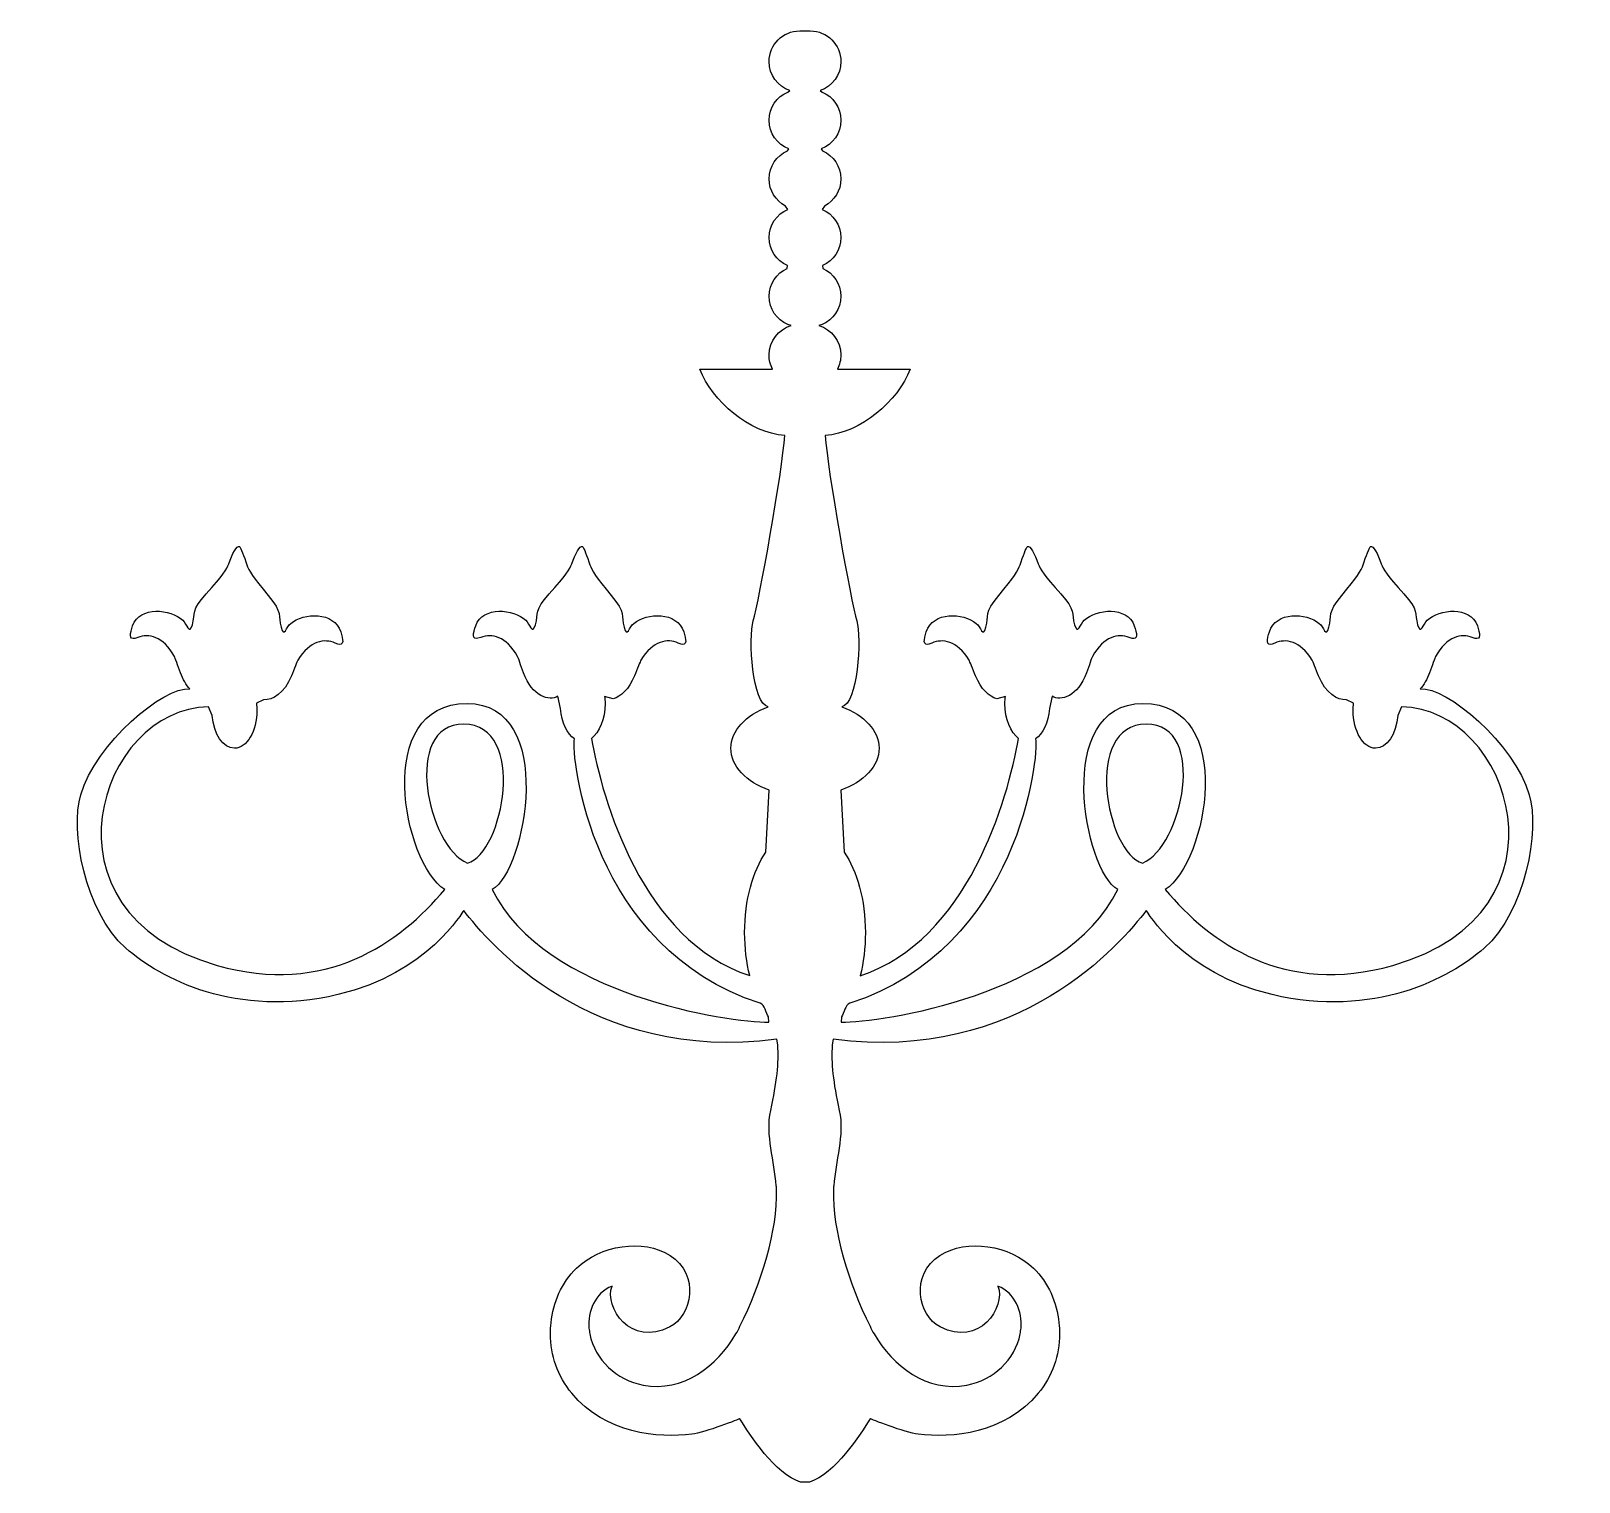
# Model space of a CAD drawing. Header units: centimetres. Extents: x -7.5 to 7.5, y -7.1 to 7.1.
import ezdxf

# ---------------------------------------------------------------- set-up
doc = ezdxf.new("R2010")
doc.units = ezdxf.units.CM
doc.header["$MEASUREMENT"] = 0
doc.layers.add('Camada 1', color=7, linetype='Continuous')

msp = doc.modelspace()

# ---------------------------------------------------------------- linework, layer by layer
at = {"layer": 'Camada 1'}
for points, knots in [([(0.04331, -7.05941), (0.28921, -6.98501), (0.54014, -6.59478), (0.6323, -6.44325), (0.6323, -6.44325), (0.6323, -6.44325), (0.97533, -6.57978), (1.09969, -6.59427), (1.09969, -6.59427), (1.42825, -6.63311), (1.93786, -6.59091), (2.26865, -6.19573), (2.26865, -6.19573), (2.40801, -6.02806), (2.47571, -5.82714), (2.47571, -5.61785), (2.47571, -5.61785), (2.47571, -5.58179), (2.47296, -5.54678), (2.47015, -5.50961), (2.47015, -5.50961), (2.44631, -5.31091), (2.36969, -5.12107), (2.22261, -4.97785), (2.22261, -4.97785), (1.99504, -4.75695), (1.57208, -4.68702), (1.31279, -4.85355), (1.31279, -4.85355), (1.01863, -5.04667), (1.09969, -5.43637), (1.31504, -5.55073), (1.31504, -5.55073), (1.69419, -5.75001), (1.95451, -5.35867), (1.87625, -5.1533), (1.87625, -5.1533), (2.04392, -5.21992), (2.11496, -5.40196), (2.10162, -5.56071), (2.10162, -5.56071), (2.09887, -5.58069), (2.09553, -5.60072), (2.0927, -5.61786), (2.0927, -5.61786), (2.04222, -5.87268), (1.8341, -6.06588), (1.5743, -6.11575), (1.5743, -6.11575), (1.18348, -6.19015), (0.85545, -5.93258), (0.67175, -5.61786), (0.67175, -5.61786), (0.65728, -5.59455), (0.64341, -5.5696), (0.63233, -5.54407), (0.63233, -5.54407), (0.42474, -5.12777), (0.26482, -4.60374), (0.27707, -4.21853), (0.27707, -4.21853), (0.27707, -4.20517), (0.2776, -4.19075), (0.2804, -4.17747), (0.2804, -4.17747), (0.29482, -3.93543), (0.38584, -3.689), (0.33371, -3.44473), (0.33371, -3.44473), (0.27399, -3.16747), (0.25108, -2.98343), (0.26569, -2.80505), (0.26569, -2.80505), (0.26569, -2.80505), (0.27426, -2.74965), (0.27426, -2.74965), (0.27426, -2.74965), (2.08255, -2.99063), (3.07956, -1.81128), (3.3193, -1.4978), (3.3193, -1.4978), (3.3193, -1.4978), (3.67128, -2.11288), (4.54324, -2.31719), (4.54324, -2.31719), (5.53217, -2.54891), (6.26978, -2.16167), (6.6053, -1.86457), (6.6053, -1.86457), (7.01196, -1.50445), (7.14463, -0.71538), (7.0443, -0.37295), (7.0443, -0.37295), (6.89806, 0.12616), (6.2365, 0.68369), (5.98324, 0.65728), (5.98324, 0.65728), (6.0179, 0.69586), (6.04957, 0.74771), (6.07394, 0.81479), (6.07394, 0.81479), (6.09791, 0.88051), (6.12686, 0.96428), (6.1313, 0.97201), (6.1313, 0.97201), (6.24631, 1.17293), (6.37964, 1.19691), (6.48933, 1.15923), (6.48933, 1.15923), (6.48933, 1.15923), (6.51648, 1.14968), (6.51648, 1.14968), (6.51648, 1.14968), (6.54241, 1.1409), (6.56154, 1.15455), (6.56109, 1.17746), (6.56109, 1.17746), (6.56109, 1.19468), (6.55003, 1.24149), (6.53884, 1.27247), (6.53884, 1.27247), (6.46777, 1.46567), (6.17366, 1.43717), (6.0505, 1.3252), (6.0505, 1.3252), (6.01282, 1.29017), (5.98822, 1.17722), (5.95803, 1.28231), (5.95803, 1.28231), (5.92522, 1.39476), (5.97277, 1.42145), (5.82307, 1.58388), (5.82307, 1.58388), (5.66556, 1.7552), (5.62064, 1.82698), (5.60452, 1.87384), (5.60452, 1.87384), (5.60452, 1.87384), (5.60452, 1.87384), (5.60452, 1.87384), (5.60452, 1.87384), (5.57184, 1.97213), (5.52194, 2.05484), (5.50215, 2.04405), (5.50215, 2.04405), (5.49966, 2.04307), (5.49797, 2.04177), (5.49575, 2.04), (5.49575, 2.04), (5.48921, 2.03391), (5.45588, 1.94819), (5.42791, 1.86339), (5.42791, 1.86339), (5.41198, 1.81513), (5.36695, 1.74007), (5.22098, 1.56692), (5.22098, 1.56692), (5.0766, 1.39528), (5.12446, 1.3719), (5.09573, 1.25762), (5.09573, 1.25762), (5.06901, 1.15075), (5.04059, 1.26273), (5.00149, 1.29501), (5.00149, 1.29501), (4.87523, 1.39952), (4.58046, 1.41159), (4.51585, 1.21413), (4.51585, 1.21413), (4.50548, 1.18283), (4.49614, 1.13515), (4.4964, 1.11854), (4.4964, 1.11854), (4.4968, 1.09507), (4.51651, 1.08277), (4.54199, 1.09298), (4.54199, 1.09298), (4.54199, 1.09298), (4.56898, 1.10385), (4.56898, 1.10385), (4.56898, 1.10385), (4.6773, 1.14798), (4.81163, 1.13134), (4.93262, 0.93777), (4.93262, 0.93777), (4.93701, 0.92951), (4.96892, 0.84853), (4.99459, 0.78434), (4.99459, 0.78434), (5.06359, 0.6135), (5.17882, 0.54793), (5.26499, 0.55153), (5.26499, 0.55153), (5.26499, 0.55153), (5.33505, 0.51735), (5.33505, 0.51735), (5.33505, 0.51735), (5.33256, 0.4952), (5.33124, 0.47237), (5.33124, 0.44898), (5.33124, 0.44898), (5.33124, 0.24533), (5.42882, 0.08018), (5.54918, 0.08018), (5.54918, 0.08018), (5.65946, 0.08018), (5.75061, 0.2188), (5.76513, 0.39869), (5.76513, 0.39869), (5.76513, 0.39869), (5.80064, 0.48254), (5.80064, 0.48254), (5.80064, 0.48254), (6.85993, 0.47534), (7.52784, -1.51509), (5.71661, -2.03256), (5.71661, -2.03256), (4.66045, -2.33432), (3.93967, -1.81468), (3.50377, -1.29495), (3.50377, -1.29495), (3.90946, -1.03677), (4.20799, 0.51604), (3.28594, 0.51604), (3.28594, 0.51604), (2.41406, 0.51604), (2.71084, -1.11057), (3.04279, -1.29495), (3.04279, -1.29495), (2.52643, -2.32759), (0.73774, -2.5854), (0.35216, -2.5854), (0.35216, -2.5854), (0.35216, -2.5854), (0.35407, -2.53378), (0.35407, -2.53378), (0.35407, -2.53378), (0.38418, -2.49475), (0.385, -2.41853), (0.43731, -2.40151), (0.43731, -2.40151), (2.08389, -1.86658), (2.28008, 0.01313), (2.241, 0.17167), (2.241, 0.17167), (2.31384, 0.21908), (2.36779, 0.33082), (2.37872, 0.46578), (2.37872, 0.46578), (2.37872, 0.46578), (2.40486, 0.58561), (2.40486, 0.58561), (2.40486, 0.58561), (2.48646, 0.53367), (2.65473, 0.58601), (2.73786, 0.81482), (2.73786, 0.81482), (2.7618, 0.88054), (2.79078, 0.96431), (2.79522, 0.97204), (2.79522, 0.97204), (2.91021, 1.17296), (3.04356, 1.19694), (3.15323, 1.15926), (3.15323, 1.15926), (3.15323, 1.15926), (3.1804, 1.14971), (3.1804, 1.14971), (3.1804, 1.14971), (3.2063, 1.14093), (3.22546, 1.15458), (3.22501, 1.17749), (3.22501, 1.17749), (3.22501, 1.19471), (3.21392, 1.24152), (3.20273, 1.2725), (3.20273, 1.2725), (3.13166, 1.4657), (2.83758, 1.4372), (2.71439, 1.32523), (2.71439, 1.32523), (2.67674, 1.2902), (2.65211, 1.17725), (2.62194, 1.28234), (2.62194, 1.28234), (2.58913, 1.39479), (2.63668, 1.42148), (2.48695, 1.58391), (2.48695, 1.58391), (2.32944, 1.75523), (2.28454, 1.82701), (2.2684, 1.87387), (2.2684, 1.87387), (2.2684, 1.87387), (2.2684, 1.87387), (2.2684, 1.87387), (2.2684, 1.87387), (2.23575, 1.97216), (2.18582, 2.05487), (2.16606, 2.04408), (2.16606, 2.04408), (2.16357, 2.0431), (2.16188, 2.0418), (2.15966, 2.04003), (2.15966, 2.04003), (2.1531, 2.03394), (2.11976, 1.94822), (2.09182, 1.86342), (2.09182, 1.86342), (2.07589, 1.81516), (2.03083, 1.7401), (1.88489, 1.56695), (1.88489, 1.56695), (1.74048, 1.39531), (1.78837, 1.37193), (1.75961, 1.25765), (1.75961, 1.25765), (1.73289, 1.15078), (1.70447, 1.26276), (1.66537, 1.29504), (1.66537, 1.29504), (1.53914, 1.39955), (1.24436, 1.41162), (1.17973, 1.21416), (1.17973, 1.21416), (1.16938, 1.18286), (1.16002, 1.13518), (1.16031, 1.11857), (1.16031, 1.11857), (1.16071, 1.0951), (1.18042, 1.0828), (1.2059, 1.09301), (1.2059, 1.09301), (1.2059, 1.09301), (1.23289, 1.10388), (1.23289, 1.10388), (1.23289, 1.10388), (1.34121, 1.14801), (1.47551, 1.13137), (1.59653, 0.9378), (1.59653, 0.9378), (1.60092, 0.92954), (1.6328, 0.84856), (1.65847, 0.78437), (1.65847, 0.78437), (1.71152, 0.65306), (1.79182, 0.584), (1.86527, 0.56066), (1.86527, 0.56066), (1.86527, 0.56066), (1.94864, 0.58442), (1.94864, 0.58442), (1.94864, 0.58442), (1.94615, 0.5623), (1.94483, 0.53944), (1.94483, 0.51605), (1.94483, 0.51605), (1.94483, 0.36336), (1.9997, 0.23223), (2.07789, 0.17625), (2.07789, 0.17625), (1.97327, -0.4098), (1.586, -1.79283), (0.5368, -2.13245), (0.5368, -2.13245), (0.56895, -2.00495), (0.58689, -1.86308), (0.58689, -1.71364), (0.58689, -1.71364), (0.58689, -1.39664), (0.50622, -1.11386), (0.38022, -0.92944), (0.38022, -0.92944), (0.38022, -0.92944), (0.34762, -0.32807), (0.34762, -0.32807), (0.34762, -0.32807), (0.57066, -0.24732), (0.721, -0.09484), (0.721, 0.08018), (0.721, 0.08018), (0.721, 0.25227), (0.57548, 0.40268), (0.35847, 0.48441), (0.35847, 0.48441), (0.35847, 0.48441), (0.35847, 0.48441), (0.35847, 0.48441), (0.35847, 0.48441), (0.50936, 0.50118), (0.55336, 1.15309), (0.50306, 1.32073), (0.50306, 1.32073), (0.44924, 1.50022), (0.21808, 2.77925), (0.19731, 3.12405), (0.19731, 3.12405), (0.53979, 3.14416), (0.90258, 3.45653), (1.0235, 3.76982), (1.0235, 3.76982), (1.0235, 3.76982), (0.31567, 3.7698), (0.31567, 3.7698), (0.31567, 3.7698), (0.33705, 3.81086), (0.34909, 3.85754), (0.34909, 3.90707), (0.34909, 3.90707), (0.34909, 4.04275), (0.25831, 4.15729), (0.13417, 4.19324), (0.13417, 4.19324), (0.13417, 4.19324), (0.16711, 4.2034), (0.16711, 4.2034), (0.16711, 4.2034), (0.27403, 4.24864), (0.34909, 4.35448), (0.34909, 4.47793), (0.34909, 4.47793), (0.34909, 4.5989), (0.27691, 4.70301), (0.1733, 4.74966), (0.1733, 4.74966), (0.1733, 4.74966), (0.17129, 4.77612), (0.17129, 4.77612), (0.17129, 4.77612), (0.27599, 4.82232), (0.34909, 4.92706), (0.34909, 5.04888), (0.34909, 5.04888), (0.34909, 5.17226), (0.27403, 5.27809), (0.16711, 5.32331), (0.16711, 5.32331), (0.16711, 5.32331), (0.18994, 5.35604), (0.18994, 5.35604), (0.18994, 5.35604), (0.28456, 5.40597), (0.34909, 5.50532), (0.34909, 5.61975), (0.34909, 5.61975), (0.34909, 5.74186), (0.27562, 5.84676), (0.1705, 5.89272), (0.1705, 5.89272), (0.1705, 5.89272), (0.15785, 5.91238), (0.15785, 5.91238), (0.15785, 5.91238), (0.26966, 5.9553), (0.34909, 6.06372), (0.34909, 6.19067), (0.34909, 6.19067), (0.34909, 6.31405), (0.27403, 6.41988), (0.16711, 6.4651), (0.16711, 6.4651), (0.16711, 6.4651), (0.14671, 6.47926), (0.14671, 6.47926), (0.14671, 6.47926), (0.2644, 6.51908), (0.34906, 6.63039), (0.34906, 6.76149), (0.34906, 6.76149), (0.34909, 6.92604), (0.21569, 7.05941), (0.0512, 7.05941), (0.0512, 7.05941), (0.0512, 7.05941), (-0.05122, 7.05941), (-0.05122, 7.05941), (-0.05122, 7.05941), (-0.21571, 7.05941), (-0.34911, 6.92603), (-0.34911, 6.76152), (-0.34911, 6.76152), (-0.34911, 6.63042), (-0.26444, 6.51908), (-0.14676, 6.47929), (-0.14676, 6.47929), (-0.14676, 6.47929), (-0.16716, 6.46513), (-0.16716, 6.46513), (-0.16716, 6.46513), (-0.27408, 6.41991), (-0.34914, 6.31408), (-0.34914, 6.1907), (-0.34914, 6.1907), (-0.34914, 6.06375), (-0.26971, 5.95533), (-0.1579, 5.91241), (-0.1579, 5.91241), (-0.1579, 5.91241), (-0.17055, 5.89275), (-0.17055, 5.89275), (-0.17055, 5.89275), (-0.27567, 5.84679), (-0.34914, 5.74186), (-0.34914, 5.61978), (-0.34914, 5.61978), (-0.34914, 5.50535), (-0.28463, 5.406), (-0.18999, 5.35607), (-0.18999, 5.35607), (-0.18999, 5.35607), (-0.16716, 5.32334), (-0.16716, 5.32334), (-0.16716, 5.32334), (-0.27408, 5.27812), (-0.34914, 5.17229), (-0.34914, 5.04891), (-0.34914, 5.04891), (-0.34914, 4.9271), (-0.27604, 4.82235), (-0.17134, 4.77615), (-0.17134, 4.77615), (-0.17134, 4.77615), (-0.17335, 4.74969), (-0.17335, 4.74969), (-0.17335, 4.74969), (-0.27696, 4.70307), (-0.34914, 4.59893), (-0.34914, 4.47796), (-0.34914, 4.47796), (-0.34914, 4.35448), (-0.27408, 4.24865), (-0.16716, 4.20343), (-0.16716, 4.20343), (-0.16716, 4.20343), (-0.13422, 4.19327), (-0.13422, 4.19327), (-0.13422, 4.19327), (-0.25836, 4.15731), (-0.34914, 4.04277), (-0.34914, 3.9071), (-0.34914, 3.9071), (-0.34914, 3.85757), (-0.3371, 3.8109), (-0.31572, 3.76983), (-0.31572, 3.76983), (-0.31572, 3.76983), (-1.02338, 3.76985), (-1.02338, 3.76985), (-1.02338, 3.76985), (-0.90249, 3.45656), (-0.5397, 3.14419), (-0.19719, 3.12408), (-0.19719, 3.12408), (-0.21793, 2.7793), (-0.4491, 1.50025), (-0.50294, 1.32076), (-0.50294, 1.32076), (-0.55324, 1.15312), (-0.50924, 0.50119), (-0.35835, 0.48444), (-0.35835, 0.48444), (-0.35835, 0.48444), (-0.35835, 0.48444), (-0.35835, 0.48444), (-0.35835, 0.48444), (-0.57539, 0.40271), (-0.72091, 0.25229), (-0.72091, 0.08021), (-0.72091, 0.08021), (-0.72091, -0.09479), (-0.57055, -0.24729), (-0.3475, -0.32804), (-0.3475, -0.32804), (-0.3475, -0.32804), (-0.3801, -0.92941), (-0.3801, -0.92941), (-0.3801, -0.92941), (-0.50609, -1.11382), (-0.58677, -1.39658), (-0.58677, -1.71361), (-0.58677, -1.71361), (-0.58677, -1.86305), (-0.56883, -2.00492), (-0.53668, -2.13242), (-0.53668, -2.13242), (-1.58591, -1.7928), (-1.97316, -0.40977), (-2.07777, 0.17628), (-2.07777, 0.17628), (-1.99959, 0.23227), (-1.94471, 0.36337), (-1.94471, 0.51608), (-1.94471, 0.51608), (-1.94471, 0.53947), (-1.94603, 0.56233), (-1.94852, 0.58445), (-1.94852, 0.58445), (-1.94852, 0.58445), (-1.86515, 0.56069), (-1.86515, 0.56069), (-1.86515, 0.56069), (-1.79168, 0.58403), (-1.71137, 0.65308), (-1.65835, 0.7844), (-1.65835, 0.7844), (-1.63269, 0.84859), (-1.6008, 0.92958), (-1.59641, 0.93783), (-1.59641, 0.93783), (-1.47539, 1.1314), (-1.34109, 1.14804), (-1.23277, 1.10391), (-1.23277, 1.10391), (-1.23277, 1.10391), (-1.20578, 1.09304), (-1.20578, 1.09304), (-1.20578, 1.09304), (-1.1803, 1.08283), (-1.16059, 1.09513), (-1.16019, 1.1186), (-1.16019, 1.1186), (-1.15993, 1.13522), (-1.16929, 1.18289), (-1.17964, 1.21419), (-1.17964, 1.21419), (-1.24428, 1.41162), (-1.53902, 1.39958), (-1.66528, 1.29507), (-1.66528, 1.29507), (-1.70439, 1.26279), (-1.7328, 1.15082), (-1.75952, 1.25768), (-1.75952, 1.25768), (-1.78825, 1.37195), (-1.74039, 1.39534), (-1.8848, 1.56698), (-1.8848, 1.56698), (-2.03077, 1.74012), (-2.07583, 1.81516), (-2.09173, 1.86345), (-2.09173, 1.86345), (-2.1197, 1.94825), (-2.15303, 2.03397), (-2.15957, 2.04006), (-2.15957, 2.04006), (-2.16179, 2.04183), (-2.16349, 2.04313), (-2.16597, 2.04411), (-2.16597, 2.04411), (-2.18576, 2.05493), (-2.23566, 1.97222), (-2.26834, 1.8739), (-2.26834, 1.8739), (-2.26834, 1.8739), (-2.26834, 1.8739), (-2.26834, 1.8739), (-2.26834, 1.8739), (-2.28445, 1.82702), (-2.32938, 1.75523), (-2.48686, 1.58394), (-2.48686, 1.58394), (-2.63656, 1.42151), (-2.58902, 1.39482), (-2.62185, 1.28237), (-2.62185, 1.28237), (-2.65204, 1.17728), (-2.67665, 1.29023), (-2.71432, 1.32526), (-2.71432, 1.32526), (-2.83751, 1.43723), (-3.13159, 1.46573), (-3.20266, 1.27253), (-3.20266, 1.27253), (-3.21385, 1.24157), (-3.22491, 1.19474), (-3.22491, 1.17752), (-3.22491, 1.17752), (-3.22539, 1.15461), (-3.20623, 1.14095), (-3.1803, 1.14974), (-3.1803, 1.14974), (-3.1803, 1.14974), (-3.15313, 1.15929), (-3.15313, 1.15929), (-3.15313, 1.15929), (-3.04343, 1.19694), (-2.91011, 1.173), (-2.79512, 0.97207), (-2.79512, 0.97207), (-2.79067, 0.96434), (-2.76173, 0.88058), (-2.73776, 0.81485), (-2.73776, 0.81485), (-2.65465, 0.58604), (-2.48635, 0.5337), (-2.40476, 0.58564), (-2.40476, 0.58564), (-2.40476, 0.58564), (-2.37862, 0.46581), (-2.37862, 0.46581), (-2.37862, 0.46581), (-2.36769, 0.33082), (-2.31372, 0.21911), (-2.2409, 0.1717), (-2.2409, 0.1717), (-2.28001, 0.01316), (-2.08379, -1.86654), (-0.43721, -2.40148), (-0.43721, -2.40148), (-0.3849, -2.41849), (-0.38408, -2.49472), (-0.35397, -2.53375), (-0.35397, -2.53375), (-0.35397, -2.53375), (-0.35206, -2.58537), (-0.35206, -2.58537), (-0.35206, -2.58537), (-0.73764, -2.58537), (-2.52635, -2.32756), (-3.04269, -1.29492), (-3.04269, -1.29492), (-2.71077, -1.11051), (-2.41399, 0.51607), (-3.28587, 0.51607), (-3.28587, 0.51607), (-4.20794, 0.51607), (-3.90939, -1.03674), (-3.5037, -1.29492), (-3.5037, -1.29492), (-3.9396, -1.81464), (-4.66038, -2.33428), (-5.71654, -2.03253), (-5.71654, -2.03253), (-7.52777, -1.51506), (-6.85986, 0.47538), (-5.80057, 0.48257), (-5.80057, 0.48257), (-5.80057, 0.48257), (-5.76506, 0.39872), (-5.76506, 0.39872), (-5.76506, 0.39872), (-5.75053, 0.21883), (-5.65936, 0.08021), (-5.54908, 0.08021), (-5.54908, 0.08021), (-5.42872, 0.08021), (-5.33114, 0.24536), (-5.33114, 0.44901), (-5.33114, 0.44901), (-5.33114, 0.4724), (-5.33246, 0.49523), (-5.33495, 0.51738), (-5.33495, 0.51738), (-5.33495, 0.51738), (-5.26489, 0.55156), (-5.26489, 0.55156), (-5.26489, 0.55156), (-5.17872, 0.54796), (-5.06352, 0.61353), (-4.99451, 0.78437), (-4.99451, 0.78437), (-4.96885, 0.84856), (-4.93694, 0.92955), (-4.93254, 0.9378), (-4.93254, 0.9378), (-4.81152, 1.13137), (-4.67722, 1.14801), (-4.5689, 1.10388), (-4.5689, 1.10388), (-4.5689, 1.10388), (-4.54191, 1.09301), (-4.54191, 1.09301), (-4.54191, 1.09301), (-4.51643, 1.0828), (-4.49672, 1.0951), (-4.49632, 1.11857), (-4.49632, 1.11857), (-4.49606, 1.13519), (-4.50542, 1.18286), (-4.51577, 1.21416), (-4.51577, 1.21416), (-4.58041, 1.41159), (-4.87515, 1.39955), (-5.00141, 1.29504), (-5.00141, 1.29504), (-5.04052, 1.26276), (-5.06893, 1.15079), (-5.09565, 1.25765), (-5.09565, 1.25765), (-5.12438, 1.37192), (-5.07652, 1.39531), (-5.22093, 1.56695), (-5.22093, 1.56695), (-5.3669, 1.74009), (-5.41196, 1.81513), (-5.42786, 1.86342), (-5.42786, 1.86342), (-5.45583, 1.94822), (-5.48916, 2.03394), (-5.4957, 2.04003), (-5.4957, 2.04003), (-5.49792, 2.0418), (-5.49962, 2.0431), (-5.5021, 2.04408), (-5.5021, 2.04408), (-5.52189, 2.0549), (-5.57179, 1.97219), (-5.60447, 1.87387), (-5.60447, 1.87387), (-5.60447, 1.87387), (-5.60447, 1.87387), (-5.60447, 1.87387), (-5.60447, 1.87387), (-5.62058, 1.82699), (-5.66551, 1.7552), (-5.82302, 1.58391), (-5.82302, 1.58391), (-5.97272, 1.42148), (-5.92518, 1.39479), (-5.95798, 1.28234), (-5.95798, 1.28234), (-5.98817, 1.17725), (-6.01278, 1.2902), (-6.05045, 1.32523), (-6.05045, 1.32523), (-6.17364, 1.4372), (-6.46772, 1.4657), (-6.53879, 1.2725), (-6.53879, 1.2725), (-6.54998, 1.24154), (-6.56104, 1.19471), (-6.56104, 1.17749), (-6.56104, 1.17749), (-6.56152, 1.15458), (-6.54236, 1.14092), (-6.51643, 1.14971), (-6.51643, 1.14971), (-6.51643, 1.14971), (-6.48926, 1.15926), (-6.48926, 1.15926), (-6.48926, 1.15926), (-6.37956, 1.19691), (-6.24621, 1.17297), (-6.13123, 0.97204), (-6.13123, 0.97204), (-6.12678, 0.96431), (-6.09784, 0.88055), (-6.07387, 0.81482), (-6.07387, 0.81482), (-6.0495, 0.74775), (-6.0178, 0.69589), (-5.98317, 0.65731), (-5.98317, 0.65731), (-6.2364, 0.68372), (-6.89799, 0.12621), (-7.04423, -0.37292), (-7.04423, -0.37292), (-7.14456, -0.71534), (-7.01192, -1.50441), (-6.60526, -1.86454), (-6.60526, -1.86454), (-6.26974, -2.16164), (-5.53214, -2.54888), (-4.5432, -2.31716), (-4.5432, -2.31716), (-3.67124, -2.11285), (-3.31926, -1.49777), (-3.31926, -1.49777), (-3.31926, -1.49777), (-3.07952, -1.81127), (-2.08252, -2.99063), (-0.27422, -2.74962), (-0.27422, -2.74962), (-0.27422, -2.74962), (-0.26565, -2.80502), (-0.26565, -2.80502), (-0.26565, -2.80502), (-0.25104, -2.9834), (-0.27396, -3.16742), (-0.33367, -3.4447), (-0.33367, -3.4447), (-0.38582, -3.68896), (-0.29478, -3.9354), (-0.28036, -4.17744), (-0.28036, -4.17744), (-0.27756, -4.19072), (-0.27703, -4.20514), (-0.27703, -4.2185), (-0.27703, -4.2185), (-0.26478, -4.60371), (-0.42469, -5.12771), (-0.63229, -5.54404), (-0.63229, -5.54404), (-0.64335, -5.56957), (-0.65724, -5.59452), (-0.67171, -5.61783), (-0.67171, -5.61783), (-0.85541, -5.93258), (-1.18341, -6.19012), (-1.57426, -6.11572), (-1.57426, -6.11572), (-1.83405, -6.06582), (-2.04218, -5.87262), (-2.09266, -5.61783), (-2.09266, -5.61783), (-2.09546, -5.60068), (-2.09882, -5.58066), (-2.10158, -5.56068), (-2.10158, -5.56068), (-2.11494, -5.40193), (-2.04387, -5.21987), (-1.87623, -5.15327), (-1.87623, -5.15327), (-1.95449, -5.35867), (-1.69417, -5.75001), (-1.31502, -5.5507), (-1.31502, -5.5507), (-1.0997, -5.43637), (-1.01861, -5.04664), (-1.3128, -4.85352), (-1.3128, -4.85352), (-1.57207, -4.68699), (-1.99505, -4.75695), (-2.22262, -4.97782), (-2.22262, -4.97782), (-2.3697, -5.12104), (-2.44633, -5.31088), (-2.47016, -5.50958), (-2.47016, -5.50958), (-2.47296, -5.54675), (-2.47572, -5.58176), (-2.47572, -5.61782), (-2.47572, -5.61782), (-2.47572, -5.82711), (-2.40799, -6.02803), (-2.26863, -6.1957), (-2.26863, -6.1957), (-1.93787, -6.59091), (-1.42823, -6.63308), (-1.0997, -6.59424), (-1.0997, -6.59424), (-0.97535, -6.57974), (-0.63231, -6.44322), (-0.63231, -6.44322), (-0.63231, -6.44322), (-0.54018, -6.59477), (-0.28922, -6.98501), (-0.04332, -7.05938), (-0.04332, -7.05938), (-0.04332, -7.05938), (0.04331, -7.05936), (0.04331, -7.05936), (0.04331, -7.05936), (0.04331, -7.05936), (0.04331, -7.05941), (0.04331, -7.05941)], [0, 0, 0, 0, 0.00416667, 0.00416667, 0.00416667, 0.00416667, 0.00833333, 0.00833333, 0.00833333, 0.00833333, 0.0125, 0.0125, 0.0125, 0.0125, 0.01666667, 0.01666667, 0.01666667, 0.01666667, 0.02083333, 0.02083333, 0.02083333, 0.02083333, 0.025, 0.025, 0.025, 0.025, 0.02916667, 0.02916667, 0.02916667, 0.02916667, 0.03333333, 0.03333333, 0.03333333, 0.03333333, 0.0375, 0.0375, 0.0375, 0.0375, 0.04166667, 0.04166667, 0.04166667, 0.04166667, 0.04583333, 0.04583333, 0.04583333, 0.04583333, 0.05, 0.05, 0.05, 0.05, 0.05416667, 0.05416667, 0.05416667, 0.05416667, 0.05833333, 0.05833333, 0.05833333, 0.05833333, 0.0625, 0.0625, 0.0625, 0.0625, 0.06666667, 0.06666667, 0.06666667, 0.06666667, 0.07083333, 0.07083333, 0.07083333, 0.07083333, 0.075, 0.075, 0.075, 0.075, 0.07916667, 0.07916667, 0.07916667, 0.07916667, 0.08333333, 0.08333333, 0.08333333, 0.08333333, 0.0875, 0.0875, 0.0875, 0.0875, 0.09166667, 0.09166667, 0.09166667, 0.09166667, 0.09583333, 0.09583333, 0.09583333, 0.09583333, 0.1, 0.1, 0.1, 0.1, 0.10416667, 0.10416667, 0.10416667, 0.10416667, 0.10833333, 0.10833333, 0.10833333, 0.10833333, 0.1125, 0.1125, 0.1125, 0.1125, 0.11666667, 0.11666667, 0.11666667, 0.11666667, 0.12083333, 0.12083333, 0.12083333, 0.12083333, 0.125, 0.125, 0.125, 0.125, 0.12916667, 0.12916667, 0.12916667, 0.12916667, 0.13333333, 0.13333333, 0.13333333, 0.13333333, 0.1375, 0.1375, 0.1375, 0.1375, 0.14166667, 0.14166667, 0.14166667, 0.14166667, 0.14583333, 0.14583333, 0.14583333, 0.14583333, 0.15, 0.15, 0.15, 0.15, 0.15416667, 0.15416667, 0.15416667, 0.15416667, 0.15833333, 0.15833333, 0.15833333, 0.15833333, 0.1625, 0.1625, 0.1625, 0.1625, 0.16666667, 0.16666667, 0.16666667, 0.16666667, 0.17083333, 0.17083333, 0.17083333, 0.17083333, 0.175, 0.175, 0.175, 0.175, 0.17916667, 0.17916667, 0.17916667, 0.17916667, 0.18333333, 0.18333333, 0.18333333, 0.18333333, 0.1875, 0.1875, 0.1875, 0.1875, 0.19166667, 0.19166667, 0.19166667, 0.19166667, 0.19583333, 0.19583333, 0.19583333, 0.19583333, 0.2, 0.2, 0.2, 0.2, 0.20416667, 0.20416667, 0.20416667, 0.20416667, 0.20833333, 0.20833333, 0.20833333, 0.20833333, 0.2125, 0.2125, 0.2125, 0.2125, 0.21666667, 0.21666667, 0.21666667, 0.21666667, 0.22083333, 0.22083333, 0.22083333, 0.22083333, 0.225, 0.225, 0.225, 0.225, 0.22916667, 0.22916667, 0.22916667, 0.22916667, 0.23333333, 0.23333333, 0.23333333, 0.23333333, 0.2375, 0.2375, 0.2375, 0.2375, 0.24166667, 0.24166667, 0.24166667, 0.24166667, 0.24583333, 0.24583333, 0.24583333, 0.24583333, 0.25, 0.25, 0.25, 0.25, 0.25416667, 0.25416667, 0.25416667, 0.25416667, 0.25833333, 0.25833333, 0.25833333, 0.25833333, 0.2625, 0.2625, 0.2625, 0.2625, 0.26666667, 0.26666667, 0.26666667, 0.26666667, 0.27083333, 0.27083333, 0.27083333, 0.27083333, 0.275, 0.275, 0.275, 0.275, 0.27916667, 0.27916667, 0.27916667, 0.27916667, 0.28333333, 0.28333333, 0.28333333, 0.28333333, 0.2875, 0.2875, 0.2875, 0.2875, 0.29166667, 0.29166667, 0.29166667, 0.29166667, 0.29583333, 0.29583333, 0.29583333, 0.29583333, 0.3, 0.3, 0.3, 0.3, 0.30416667, 0.30416667, 0.30416667, 0.30416667, 0.30833333, 0.30833333, 0.30833333, 0.30833333, 0.3125, 0.3125, 0.3125, 0.3125, 0.31666667, 0.31666667, 0.31666667, 0.31666667, 0.32083333, 0.32083333, 0.32083333, 0.32083333, 0.325, 0.325, 0.325, 0.325, 0.32916667, 0.32916667, 0.32916667, 0.32916667, 0.33333333, 0.33333333, 0.33333333, 0.33333333, 0.3375, 0.3375, 0.3375, 0.3375, 0.34166667, 0.34166667, 0.34166667, 0.34166667, 0.34583333, 0.34583333, 0.34583333, 0.34583333, 0.35, 0.35, 0.35, 0.35, 0.35416667, 0.35416667, 0.35416667, 0.35416667, 0.35833333, 0.35833333, 0.35833333, 0.35833333, 0.3625, 0.3625, 0.3625, 0.3625, 0.36666667, 0.36666667, 0.36666667, 0.36666667, 0.37083333, 0.37083333, 0.37083333, 0.37083333, 0.375, 0.375, 0.375, 0.375, 0.37916667, 0.37916667, 0.37916667, 0.37916667, 0.38333333, 0.38333333, 0.38333333, 0.38333333, 0.3875, 0.3875, 0.3875, 0.3875, 0.39166667, 0.39166667, 0.39166667, 0.39166667, 0.39583333, 0.39583333, 0.39583333, 0.39583333, 0.4, 0.4, 0.4, 0.4, 0.40416667, 0.40416667, 0.40416667, 0.40416667, 0.40833333, 0.40833333, 0.40833333, 0.40833333, 0.4125, 0.4125, 0.4125, 0.4125, 0.41666667, 0.41666667, 0.41666667, 0.41666667, 0.42083333, 0.42083333, 0.42083333, 0.42083333, 0.425, 0.425, 0.425, 0.425, 0.42916667, 0.42916667, 0.42916667, 0.42916667, 0.43333333, 0.43333333, 0.43333333, 0.43333333, 0.4375, 0.4375, 0.4375, 0.4375, 0.44166667, 0.44166667, 0.44166667, 0.44166667, 0.44583333, 0.44583333, 0.44583333, 0.44583333, 0.45, 0.45, 0.45, 0.45, 0.45416667, 0.45416667, 0.45416667, 0.45416667, 0.45833333, 0.45833333, 0.45833333, 0.45833333, 0.4625, 0.4625, 0.4625, 0.4625, 0.46666667, 0.46666667, 0.46666667, 0.46666667, 0.47083333, 0.47083333, 0.47083333, 0.47083333, 0.475, 0.475, 0.475, 0.475, 0.47916667, 0.47916667, 0.47916667, 0.47916667, 0.48333333, 0.48333333, 0.48333333, 0.48333333, 0.4875, 0.4875, 0.4875, 0.4875, 0.49166667, 0.49166667, 0.49166667, 0.49166667, 0.49583333, 0.49583333, 0.49583333, 0.49583333, 0.5, 0.5, 0.5, 0.5, 0.50416667, 0.50416667, 0.50416667, 0.50416667, 0.50833333, 0.50833333, 0.50833333, 0.50833333, 0.5125, 0.5125, 0.5125, 0.5125, 0.51666667, 0.51666667, 0.51666667, 0.51666667, 0.52083333, 0.52083333, 0.52083333, 0.52083333, 0.525, 0.525, 0.525, 0.525, 0.52916667, 0.52916667, 0.52916667, 0.52916667, 0.53333333, 0.53333333, 0.53333333, 0.53333333, 0.5375, 0.5375, 0.5375, 0.5375, 0.54166667, 0.54166667, 0.54166667, 0.54166667, 0.54583333, 0.54583333, 0.54583333, 0.54583333, 0.55, 0.55, 0.55, 0.55, 0.55416667, 0.55416667, 0.55416667, 0.55416667, 0.55833333, 0.55833333, 0.55833333, 0.55833333, 0.5625, 0.5625, 0.5625, 0.5625, 0.56666667, 0.56666667, 0.56666667, 0.56666667, 0.57083333, 0.57083333, 0.57083333, 0.57083333, 0.575, 0.575, 0.575, 0.575, 0.57916667, 0.57916667, 0.57916667, 0.57916667, 0.58333333, 0.58333333, 0.58333333, 0.58333333, 0.5875, 0.5875, 0.5875, 0.5875, 0.59166667, 0.59166667, 0.59166667, 0.59166667, 0.59583333, 0.59583333, 0.59583333, 0.59583333, 0.6, 0.6, 0.6, 0.6, 0.60416667, 0.60416667, 0.60416667, 0.60416667, 0.60833333, 0.60833333, 0.60833333, 0.60833333, 0.6125, 0.6125, 0.6125, 0.6125, 0.61666667, 0.61666667, 0.61666667, 0.61666667, 0.62083333, 0.62083333, 0.62083333, 0.62083333, 0.625, 0.625, 0.625, 0.625, 0.62916667, 0.62916667, 0.62916667, 0.62916667, 0.63333333, 0.63333333, 0.63333333, 0.63333333, 0.6375, 0.6375, 0.6375, 0.6375, 0.64166667, 0.64166667, 0.64166667, 0.64166667, 0.64583333, 0.64583333, 0.64583333, 0.64583333, 0.65, 0.65, 0.65, 0.65, 0.65416667, 0.65416667, 0.65416667, 0.65416667, 0.65833333, 0.65833333, 0.65833333, 0.65833333, 0.6625, 0.6625, 0.6625, 0.6625, 0.66666667, 0.66666667, 0.66666667, 0.66666667, 0.67083333, 0.67083333, 0.67083333, 0.67083333, 0.675, 0.675, 0.675, 0.675, 0.67916667, 0.67916667, 0.67916667, 0.67916667, 0.68333333, 0.68333333, 0.68333333, 0.68333333, 0.6875, 0.6875, 0.6875, 0.6875, 0.69166667, 0.69166667, 0.69166667, 0.69166667, 0.69583333, 0.69583333, 0.69583333, 0.69583333, 0.7, 0.7, 0.7, 0.7, 0.70416667, 0.70416667, 0.70416667, 0.70416667, 0.70833333, 0.70833333, 0.70833333, 0.70833333, 0.7125, 0.7125, 0.7125, 0.7125, 0.71666667, 0.71666667, 0.71666667, 0.71666667, 0.72083333, 0.72083333, 0.72083333, 0.72083333, 0.725, 0.725, 0.725, 0.725, 0.72916667, 0.72916667, 0.72916667, 0.72916667, 0.73333333, 0.73333333, 0.73333333, 0.73333333, 0.7375, 0.7375, 0.7375, 0.7375, 0.74166667, 0.74166667, 0.74166667, 0.74166667, 0.74583333, 0.74583333, 0.74583333, 0.74583333, 0.75, 0.75, 0.75, 0.75, 0.75416667, 0.75416667, 0.75416667, 0.75416667, 0.75833333, 0.75833333, 0.75833333, 0.75833333, 0.7625, 0.7625, 0.7625, 0.7625, 0.76666667, 0.76666667, 0.76666667, 0.76666667, 0.77083333, 0.77083333, 0.77083333, 0.77083333, 0.775, 0.775, 0.775, 0.775, 0.77916667, 0.77916667, 0.77916667, 0.77916667, 0.78333333, 0.78333333, 0.78333333, 0.78333333, 0.7875, 0.7875, 0.7875, 0.7875, 0.79166667, 0.79166667, 0.79166667, 0.79166667, 0.79583333, 0.79583333, 0.79583333, 0.79583333, 0.8, 0.8, 0.8, 0.8, 0.80416667, 0.80416667, 0.80416667, 0.80416667, 0.80833333, 0.80833333, 0.80833333, 0.80833333, 0.8125, 0.8125, 0.8125, 0.8125, 0.81666667, 0.81666667, 0.81666667, 0.81666667, 0.82083333, 0.82083333, 0.82083333, 0.82083333, 0.825, 0.825, 0.825, 0.825, 0.82916667, 0.82916667, 0.82916667, 0.82916667, 0.83333333, 0.83333333, 0.83333333, 0.83333333, 0.8375, 0.8375, 0.8375, 0.8375, 0.84166667, 0.84166667, 0.84166667, 0.84166667, 0.84583333, 0.84583333, 0.84583333, 0.84583333, 0.85, 0.85, 0.85, 0.85, 0.85416667, 0.85416667, 0.85416667, 0.85416667, 0.85833333, 0.85833333, 0.85833333, 0.85833333, 0.8625, 0.8625, 0.8625, 0.8625, 0.86666667, 0.86666667, 0.86666667, 0.86666667, 0.87083333, 0.87083333, 0.87083333, 0.87083333, 0.875, 0.875, 0.875, 0.875, 0.87916667, 0.87916667, 0.87916667, 0.87916667, 0.88333333, 0.88333333, 0.88333333, 0.88333333, 0.8875, 0.8875, 0.8875, 0.8875, 0.89166667, 0.89166667, 0.89166667, 0.89166667, 0.89583333, 0.89583333, 0.89583333, 0.89583333, 0.9, 0.9, 0.9, 0.9, 0.90416667, 0.90416667, 0.90416667, 0.90416667, 0.90833333, 0.90833333, 0.90833333, 0.90833333, 0.9125, 0.9125, 0.9125, 0.9125, 0.91666667, 0.91666667, 0.91666667, 0.91666667, 0.92083333, 0.92083333, 0.92083333, 0.92083333, 0.925, 0.925, 0.925, 0.925, 0.92916667, 0.92916667, 0.92916667, 0.92916667, 0.93333333, 0.93333333, 0.93333333, 0.93333333, 0.9375, 0.9375, 0.9375, 0.9375, 0.94166667, 0.94166667, 0.94166667, 0.94166667, 0.94583333, 0.94583333, 0.94583333, 0.94583333, 0.95, 0.95, 0.95, 0.95, 0.95416667, 0.95416667, 0.95416667, 0.95416667, 0.95833333, 0.95833333, 0.95833333, 0.95833333, 0.9625, 0.9625, 0.9625, 0.9625, 0.96666667, 0.96666667, 0.96666667, 0.96666667, 0.97083333, 0.97083333, 0.97083333, 0.97083333, 0.975, 0.975, 0.975, 0.975, 0.97916667, 0.97916667, 0.97916667, 0.97916667, 0.98333333, 0.98333333, 0.98333333, 0.98333333, 0.9875, 0.9875, 0.9875, 0.9875, 0.99166667, 0.99166667, 0.99166667, 0.99166667, 1, 1, 1, 1]), ([(-3.31941, 0.31487), (-2.69912, 0.31487), (-2.93193, -0.94669), (-3.28242, -1.03678), (-3.28242, -1.03678), (-3.668, -0.88589), (-3.92385, 0.31487), (-3.31941, 0.31487)], [0, 0, 0, 0, 0.33333333, 0.33333333, 0.33333333, 0.33333333, 1, 1, 1, 1]), ([(3.28239, -1.03678), (2.9319, -0.94669), (2.69906, 0.31487), (3.31935, 0.31487), (3.31935, 0.31487), (3.9238, 0.31487), (3.668, -0.88589), (3.28239, -1.03678)], [0, 0, 0, 0, 0.33333333, 0.33333333, 0.33333333, 0.33333333, 1, 1, 1, 1])]:
    msp.add_open_spline(points, degree=3, knots=knots, dxfattribs=at)

doc.saveas('drawing.dxf')
